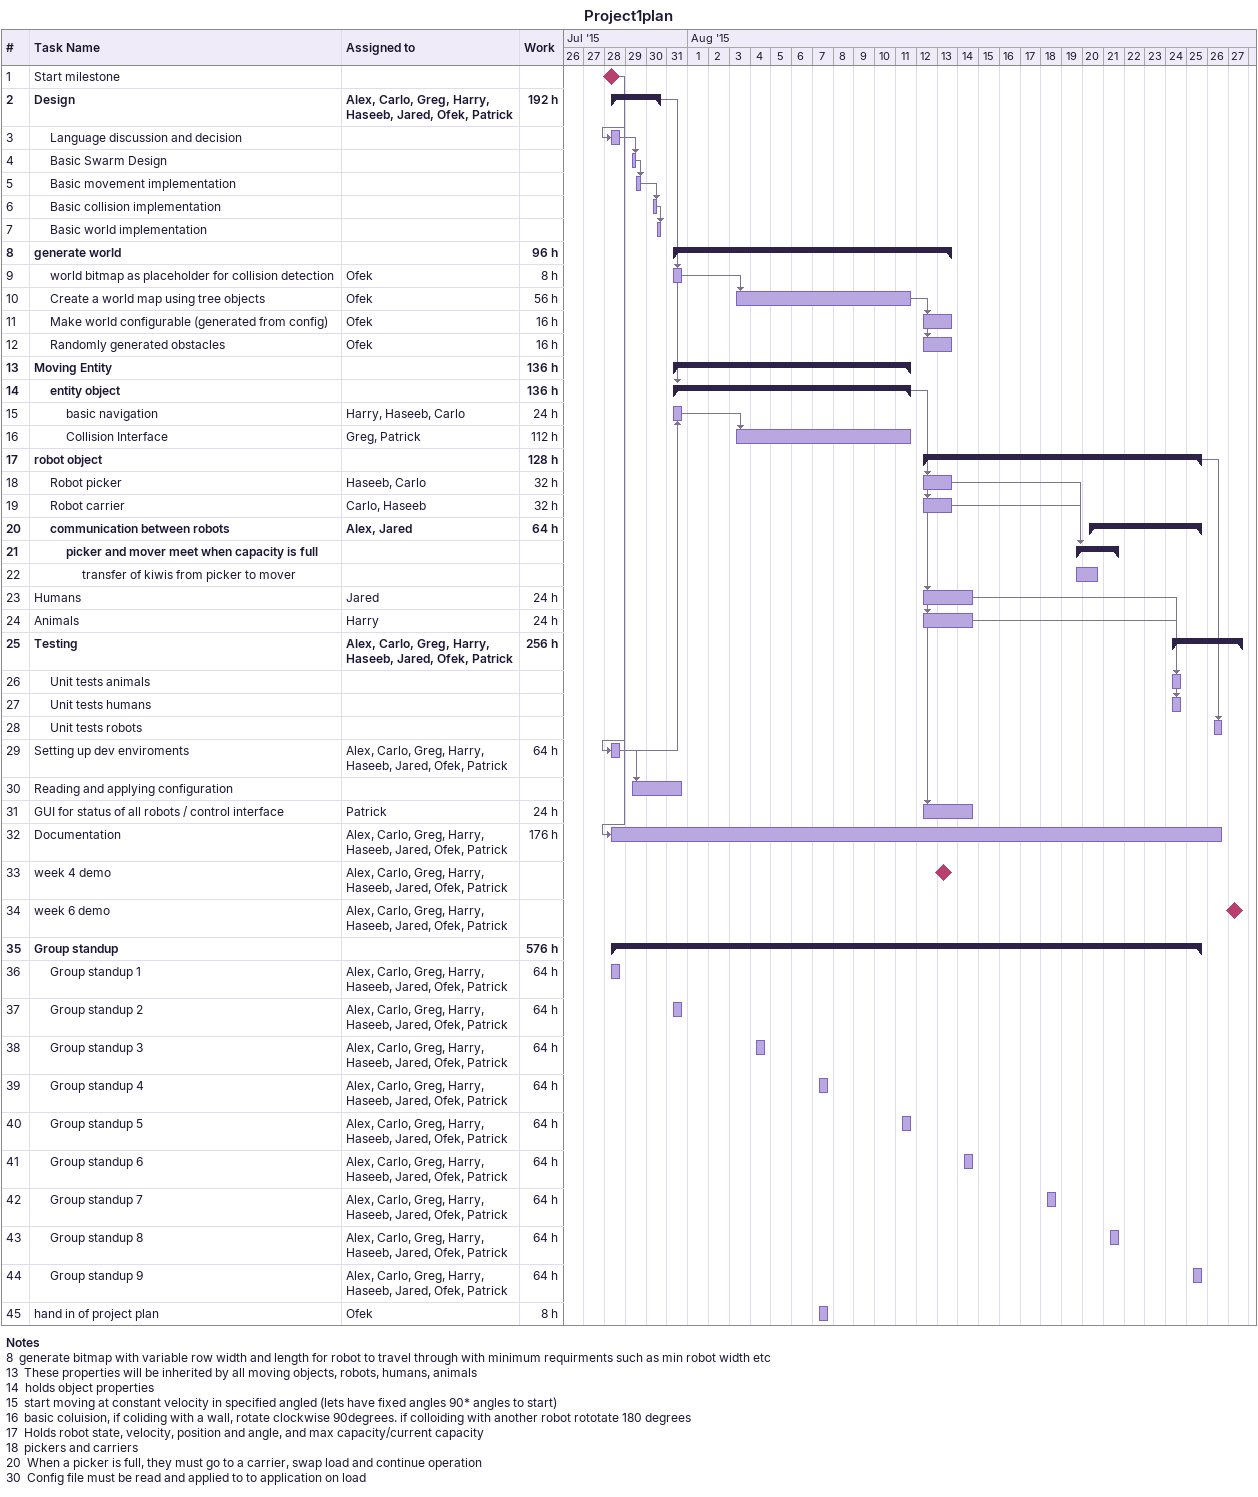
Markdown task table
Project1plan

| ID | Level | Task | Start | Finish | Predecessors | Resources | Work (h) |
|---|---|---|---|---|---|---|---|
| 1 | 1 | Start milestone (milestone) | 2015-07-28 | 2015-07-28 |  |  |  |
| 2 | 1 | **Design** | 2015-07-28 | 2015-07-30 |  | Alex, Carlo, Greg, Harry, Haseeb, Jared, Ofek, Patrick | 192 |
| 3 | 2 | Language discussion and decision | 2015-07-28 | 2015-07-28 | 1 |  |  |
| 4 | 2 | Basic Swarm Design | 2015-07-29 | 2015-07-29 | 3 |  |  |
| 5 | 2 | Basic movement implementation | 2015-07-29 | 2015-07-29 | 4 |  |  |
| 6 | 2 | Basic collision implementation | 2015-07-30 | 2015-07-30 | 5 |  |  |
| 7 | 2 | Basic world implementation | 2015-07-30 | 2015-07-30 | 6 |  |  |
| 8 | 1 | **generate world** | 2015-07-31 | 2015-08-13 |  |  | 96 |
| 9 | 2 | world bitmap as placeholder for collision detection | 2015-07-31 | 2015-07-31 | 2 | Ofek | 8 |
| 10 | 2 | Create a world map using tree objects | 2015-08-03 | 2015-08-11 | 9 | Ofek | 56 |
| 11 | 2 | Make world configurable (generated from config) | 2015-08-12 | 2015-08-13 | 10 | Ofek | 16 |
| 12 | 2 | Randomly generated obstacles | 2015-08-12 | 2015-08-13 | 10 | Ofek | 16 |
| 13 | 1 | **Moving Entity** | 2015-07-31 | 2015-08-11 |  |  | 136 |
| 14 | 2 | **entity object** | 2015-07-31 | 2015-08-11 | 2 |  | 136 |
| 15 | 3 | basic navigation | 2015-07-31 | 2015-07-31 | 29 | Harry, Haseeb, Carlo | 24 |
| 16 | 3 | Collision Interface | 2015-08-03 | 2015-08-11 | 15 | Greg, Patrick | 112 |
| 17 | 1 | **robot object** | 2015-08-12 | 2015-08-25 |  |  | 128 |
| 18 | 2 | Robot picker | 2015-08-12 | 2015-08-13 | 14 | Haseeb, Carlo | 32 |
| 19 | 2 | Robot carrier | 2015-08-12 | 2015-08-13 | 14 | Carlo, Haseeb | 32 |
| 20 | 2 | **communication between robots** | 2015-08-20 | 2015-08-25 |  | Alex, Jared | 64 |
| 21 | 3 | **picker and mover meet when capacity is full** | 2015-08-19 | 2015-08-21 | 18, 19 |  |  |
| 22 | 4 | transfer of kiwis from picker to mover | 2015-08-19 | 2015-08-20 |  |  |  |
| 23 | 1 | Humans | 2015-08-12 | 2015-08-14 | 14 | Jared | 24 |
| 24 | 1 | Animals | 2015-08-12 | 2015-08-14 | 14 | Harry | 24 |
| 25 | 1 | **Testing** | 2015-08-24 | 2015-08-27 |  | Alex, Carlo, Greg, Harry, Haseeb, Jared, Ofek, Patrick | 256 |
| 26 | 2 | Unit tests animals | 2015-08-24 | 2015-08-24 | 24 |  |  |
| 27 | 2 | Unit tests humans | 2015-08-24 | 2015-08-24 | 23 |  |  |
| 28 | 2 | Unit tests robots | 2015-08-26 | 2015-08-26 | 17 |  |  |
| 29 | 1 | Setting up dev enviroments | 2015-07-28 | 2015-07-28 | 1 | Alex, Carlo, Greg, Harry, Haseeb, Jared, Ofek, Patrick | 64 |
| 30 | 1 | Reading and applying configuration | 2015-07-29 | 2015-07-31 | 29 |  |  |
| 31 | 1 | GUI for status of all robots / control interface | 2015-08-12 | 2015-08-14 | 14 | Patrick | 24 |
| 32 | 1 | Documentation | 2015-07-28 | 2015-08-26 | 1 | Alex, Carlo, Greg, Harry, Haseeb, Jared, Ofek, Patrick | 176 |
| 33 | 1 | week 4 demo (milestone) | 2015-08-13 | 2015-08-13 |  | Alex, Carlo, Greg, Harry, Haseeb, Jared, Ofek, Patrick |  |
| 34 | 1 | week 6 demo (milestone) | 2015-08-27 | 2015-08-27 |  | Alex, Carlo, Greg, Harry, Haseeb, Jared, Ofek, Patrick |  |
| 35 | 1 | **Group standup** | 2015-07-28 | 2015-08-25 |  |  | 576 |
| 36 | 2 | Group standup 1 | 2015-07-28 | 2015-07-28 |  | Alex, Carlo, Greg, Harry, Haseeb, Jared, Ofek, Patrick | 64 |
| 37 | 2 | Group standup 2 | 2015-07-31 | 2015-07-31 |  | Alex, Carlo, Greg, Harry, Haseeb, Jared, Ofek, Patrick | 64 |
| 38 | 2 | Group standup 3 | 2015-08-04 | 2015-08-04 |  | Alex, Carlo, Greg, Harry, Haseeb, Jared, Ofek, Patrick | 64 |
| 39 | 2 | Group standup 4 | 2015-08-07 | 2015-08-07 |  | Alex, Carlo, Greg, Harry, Haseeb, Jared, Ofek, Patrick | 64 |
| 40 | 2 | Group standup 5 | 2015-08-11 | 2015-08-11 |  | Alex, Carlo, Greg, Harry, Haseeb, Jared, Ofek, Patrick | 64 |
| 41 | 2 | Group standup 6 | 2015-08-14 | 2015-08-14 |  | Alex, Carlo, Greg, Harry, Haseeb, Jared, Ofek, Patrick | 64 |
| 42 | 2 | Group standup 7 | 2015-08-18 | 2015-08-18 |  | Alex, Carlo, Greg, Harry, Haseeb, Jared, Ofek, Patrick | 64 |
| 43 | 2 | Group standup 8 | 2015-08-21 | 2015-08-21 |  | Alex, Carlo, Greg, Harry, Haseeb, Jared, Ofek, Patrick | 64 |
| 44 | 2 | Group standup 9 | 2015-08-25 | 2015-08-25 |  | Alex, Carlo, Greg, Harry, Haseeb, Jared, Ofek, Patrick | 64 |
| 45 | 1 | hand in of project plan | 2015-08-07 | 2015-08-07 |  | Ofek | 8 |

Notes
- 8: generate bitmap with variable row width and length for robot to travel through with minimum requirments such as min robot width etc
- 13: These properties will be inherited by all moving objects, robots, humans, animals
- 14: holds object properties
- 15: start moving at constant velocity in specified angled (lets have fixed angles 90* angles to start)
- 16: basic coluision, if coliding with a wall, rotate clockwise 90degrees. if colloiding with another robot rototate 180 degrees
- 17: Holds robot state, velocity, position and angle, and max capacity/current capacity
- 18: pickers and carriers
- 20: When a picker is full, they must go to a carrier, swap load and continue operation
- 30: Config file must be read and applied to to application on load
